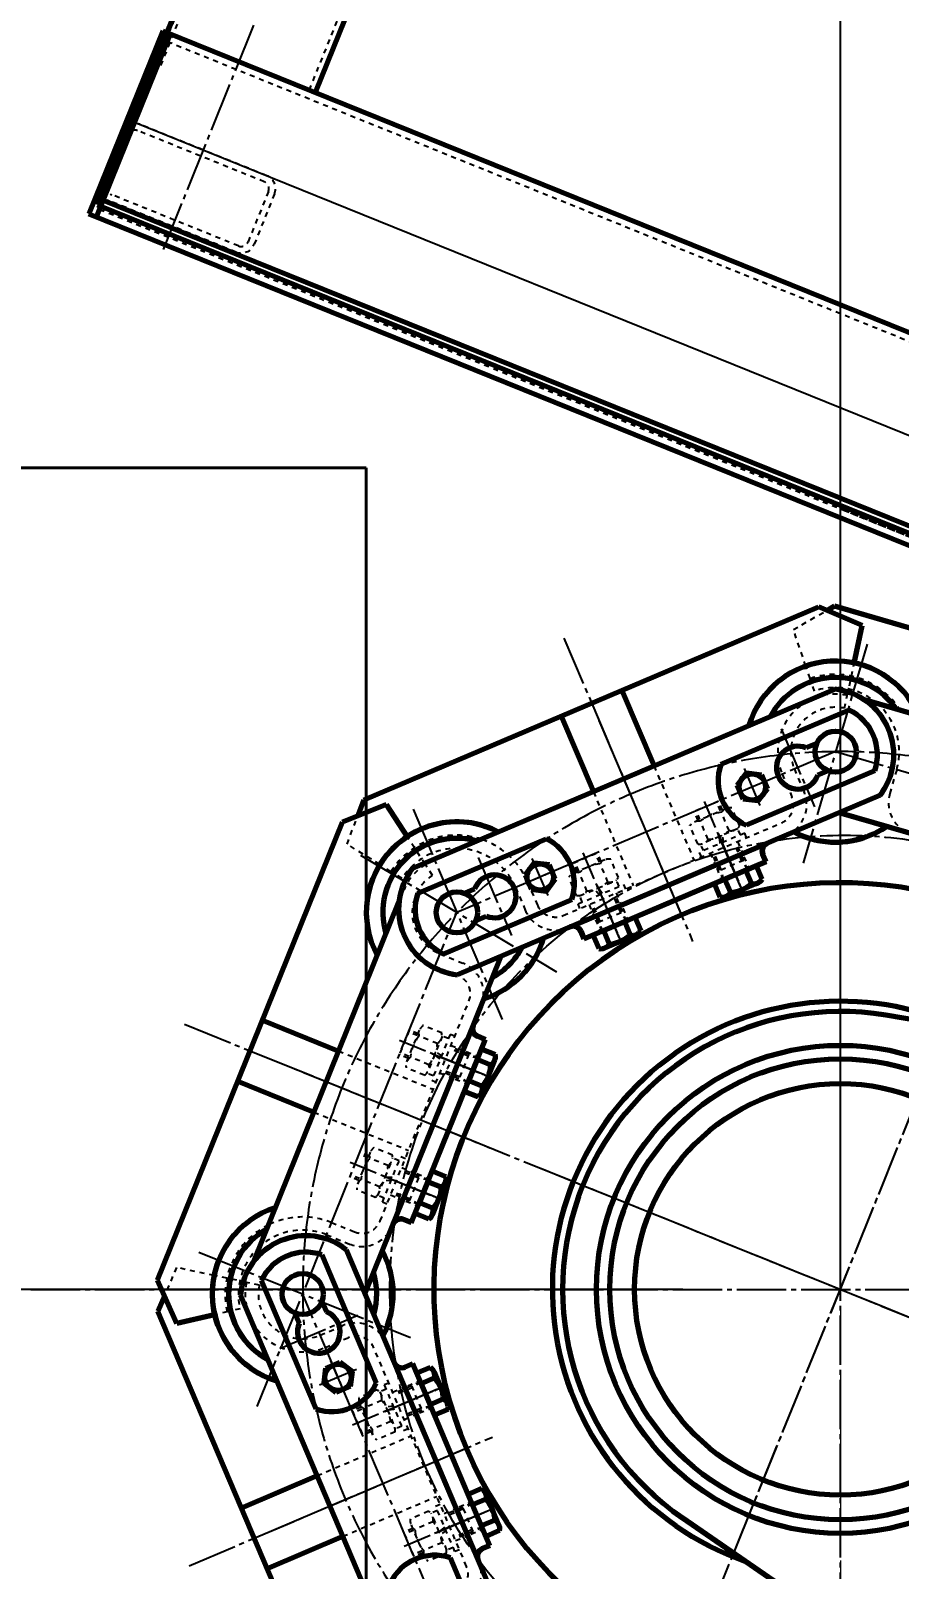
# Model space of a CAD drawing. Header units: millimetres. Extents: x 39335 to 110675, y -13954 to 36506.
# Drawn here: x 53425 to 53953, y 25245 to 26180 of the extents above; entities that cross this region are included whole.
import ezdxf

# ---------------------------------------------------------------- set-up
doc = ezdxf.new("R2010")
doc.units = ezdxf.units.MM
for name, pattern in [('CENTER', [50.8, 31.75, -6.35, 6.35, -6.35]), ('EB_DASH', [6, 3, -3]), ('EB_DASHDOT', [39, 30, -3, 3, -3])]:
    doc.linetypes.add(name, pattern=pattern)
for name, color, linetype, lineweight in [('CAXA0', 7, 'Continuous', 70), ('CAXA1', 1, 'EB_DASHDOT', 25), ('CAXA2', 6, 'EB_DASH', 25), ('CAXA3', 7, 'Continuous', 25), ('CAXA4', 3, 'Continuous', 25), ('CAXAnew1', 7, 'Continuous', 70), ('NET-CO-BAN', 86, 'Continuous', 40), ('RED', 1, 'Continuous', 9), ('tam', 1, 'CENTER', 18)]:
    doc.layers.add(name, color=color, linetype=linetype, lineweight=lineweight)
doc.styles.add('\\M+5B1EA\\M+5D7BC', font='', dxfattribs={"width": 0.667})
doc.styles.get('\\M+5B1EA\\M+5D7BC').set_extended_font_data('FangSong_GB2312')
doc.dimstyles.new('\\M+5B1EA\\M+5D7BC', dxfattribs={"dimscale": 35, "dimtxt": 3.5, "dimasz": 4, "dimexe": 2, "dimexo": 0, "dimtad": 1, "dimdec": 1, "dimdsep": 46, "dimtxsty": '\\M+5B1EA\\M+5D7BC', "dimcen": 0, "dimdle": 6, "dimazin": 2, "dimtfac": 1, "dimtdec": 1, "dimtmove": 0, "dimatfit": 3, "dimfxl": 0, "dimtolj": 1, "dimtzin": 0, "dimarcsym": 0})

# ---------------------------------------------------------------- blocks, each defined once
blk = doc.blocks.new('CAXBLOCK16', base_point=(-10473.19, 7372.22))
at = {"layer": 'CAXA1', "linetype": 'EB_DASHDOT', "lineweight": 25}
blk.add_circle((-11190.91, 7525.03), 276.2, dxfattribs=at)
blk = doc.blocks.new('*D280')
at = {"layer": 'CAXA4', "color": 0, "lineweight": -2, "transparency": 16777216}
for p, q in [((53916.93, 25415.93), (53916.93, 26680.95)), ((76546.38, 19446.79), (76546.38, 26680.95)), ((54056.93, 26610.95), (76406.38, 26610.95))]:
    blk.add_line(p, q, dxfattribs=at)
at = {"layer": 'CAXA4', "color": 0, "transparency": 16777216}
for points in [[(54056.93, 26634.28), (54056.93, 26587.61), (53916.93, 26610.95)], [(76406.38, 26634.28), (76406.38, 26587.61), (76546.38, 26610.95)]]:
    blk.add_solid(points, dxfattribs=at)
at = {"layer": 'DEFPOINTS', "color": 0, "transparency": 16777216}
for p in [(76546.38, 26610.95), (53916.93, 25415.93), (76546.38, 19446.79)]:
    blk.add_point(p, dxfattribs=at)
at = {"layer": 'CAXA4', "color": 0, "transparency": 16777216, "insert": (65231.66, 26695.37), "char_height": 122.5, "attachment_point": 5, "style": '\\M+5B1EA\\M+5D7BC'}
blk.add_mtext('\\A1;\\fFangSong_GB2312;22630', dxfattribs=at)
blk = doc.blocks.new('CAXBLOCK41', base_point=(-11193.43, 7525.41))
at = {"layer": 'CAXA0'}
for p, q in [((-10969.79, 7758.61), (-11044.58, 7606.26)), ((-10914.16, 7736.14), (-10969.79, 7758.61)), ((-10988.29, 7752.86), (-11022.56, 7668.05)), ((-10988.29, 7752.86), (-10975.21, 7747.57)), ((-10981.59, 7569.24), (-10914.16, 7736.14)), ((-11022.21, 7667.99), (-11165.71, 7691.89)), ((-10981.59, 7569.24), (-11039.35, 7592.58)), ((-11076.29, 7348.66), (-10986.39, 7571.18)), ((-11169.31, 7303.91), (-11289.14, 7386.4)), ((-11071.49, 7346.72), (-11129.25, 7370.06)), ((-11194.55, 7202.3), (-11142.52, 7363.85)), ((-11138.92, 7179.83), (-11071.49, 7346.72)), ((-11203.87, 7219.3), (-11169.6, 7304.1)), ((-11203.87, 7219.3), (-11190.78, 7214.01)), ((-11138.92, 7179.83), (-11194.55, 7202.3))]:
    blk.add_line(p, q, dxfattribs=at)
for radius in [148.21, 140, 125]:
    blk.add_circle((-11193.43, 7525.41), radius, dxfattribs=at)
for centre, radius, start, end in [((-11193.43, 7525.41), 175, 65.21225, 250.78775), ((-11193.43, 7525.41), 168.77, 80.54525, 235.45475), ((-11020.57, 7677.86), 10, 260.54525, 333.85364), ((-11035.6, 7601.85), 10, 153.85364, 248), ((-11133, 7360.78), 10, 68, 162.14636), ((-11174.98, 7295.67), 10, 342.14636, 55.45475)]:
    blk.add_arc(centre, radius, start, end, dxfattribs=at)
at = {"layer": 'CAXA1', "linetype": 'EB_DASHDOT', "lineweight": 25}
for p, q in [((-10918.58, 7673.21), (-11019.56, 7714.01)), ((-11257.78, 7366.15), (-11129.09, 7684.67)), ((-11352.7, 7589.76), (-11034.17, 7461.06)), ((-11098.39, 7228.16), (-11199.37, 7268.96))]:
    blk.add_line(p, q, dxfattribs=at)
at = {"layer": 'CAXA2'}
for p, q in [((-10966.66, 7692.64), (-10947.68, 7739.61)), ((-10947.68, 7739.61), (-10917.66, 7727.48)), ((-10995.87, 7734.1), (-10956.36, 7718.13)), ((-10966.66, 7692.64), (-11005.27, 7597.08)), ((-11016.47, 7683.1), (-10976.96, 7667.14)), ((-11005.27, 7597.08), (-10975.24, 7584.95)), ((-11146.47, 7247.59), (-11107.86, 7343.15)), ((-11107.86, 7343.15), (-11077.84, 7331.01)), ((-11175.68, 7289.05), (-11136.17, 7273.09)), ((-11146.47, 7247.59), (-11165.45, 7200.62)), ((-11196.29, 7238.06), (-11156.77, 7222.09)), ((-11165.45, 7200.62), (-11135.42, 7188.48))]:
    blk.add_line(p, q, dxfattribs=at)
blk = doc.blocks.new('CAXBLOCK34', base_point=(-8741.03, 6119.08))
at = {"layer": 'CAXA0', "color": 2}
for p, q in [((-11420.06, 8740.42), (-11644.83, 8184.11)), ((-11643.33, 8187.82), (4753.64, 1563.02)), ((-11644.83, 8184.11), (2364.6, 2523.93))]:
    blk.add_line(p, q, dxfattribs=at)
at = {"layer": 'CAXA0'}
for p, q in [((-11609.99, 8270.34), (-11421.56, 8736.71)), ((-11512.3, 8252.44), (-11331.37, 8700.27)), ((-11605.02, 8289.9), (-11649.97, 8178.64)), ((-11605.02, 8289.9), (-3432.82, 4988.12)), ((-11645.34, 8176.77), (-11600.38, 8288.03)), ((-11649.97, 8178.64), (-9198.5, 7188.18)), ((-11196.48, 7890), (-11453.33, 7780.97)), ((-10959.45, 7819.28), (-11179.59, 7883.63)), ((-11188.14, 7877.24), (-11266.13, 7844.14)), ((-11207.81, 7856.94), (-11214.15, 7854.25)), ((-11256.1, 7831.68), (-11250.54, 7839.06)), ((-11252.49, 7823.18), (-11256.1, 7831.68)), ((-11250.54, 7839.06), (-11241.37, 7837.94)), ((-11172.51, 7840.42), (-11250.5, 7807.32)), ((-11241.37, 7837.94), (-11237.76, 7829.43)), ((-11200.77, 7840.37), (-11207.12, 7837.68)), ((-11169.41, 7825.44), (-11425.98, 7716.53)), ((-11243.32, 7822.05), (-11252.49, 7823.18)), ((-11237.76, 7829.43), (-11243.32, 7822.05)), ((-10967.84, 7748.81), (-11194.13, 7814.95)), ((-11450.23, 7765.99), (-11372.24, 7799.1)), ((-11353.11, 7747.47), (-11242.65, 7794.35)), ((-11238.55, 7785.23), (-11349.02, 7738.34)), ((-11238.74, 7785.15), (-11240.7, 7789.75)), ((-11238.55, 7785.23), (-11240.51, 7789.83)), ((-11379.41, 7784.36), (-11384.97, 7776.98)), ((-11384.97, 7776.98), (-11381.36, 7768.48)), ((-11370.24, 7783.23), (-11379.41, 7784.36)), ((-11366.63, 7774.73), (-11370.24, 7783.23)), ((-11421.96, 7766.04), (-11415.62, 7768.73)), ((-11381.36, 7768.48), (-11372.19, 7767.35)), ((-11372.19, 7767.35), (-11366.63, 7774.73)), ((-11549.84, 7542.35), (-11461.58, 7760.81)), ((-11434.6, 7729.17), (-11356.61, 7762.27)), ((-11414.93, 7749.47), (-11408.59, 7752.16)), ((-11349.2, 7738.26), (-11351.16, 7742.86)), ((-11349.02, 7738.34), (-11350.97, 7742.94)), ((-11482.2, 7522.9), (-11399.41, 7727.81)), ((-11463.36, 7569.54), (-11418.41, 7680.8)), ((-11454.01, 7565.98), (-11409.06, 7677.24)), ((-11409.13, 7677.05), (-11413.77, 7678.93)), ((-11409.06, 7677.24), (-11413.69, 7679.11)), ((-11454.09, 7565.79), (-11458.72, 7567.66)), ((-11454.01, 7565.98), (-11458.65, 7567.85)), ((-11508.46, 7546.36), (-11475.35, 7468.38)), ((-11384.57, 7292.9), (-11493.48, 7549.47)), ((-11384.57, 7292.9), (-11493.48, 7549.47)), ((-11545.28, 7530.74), (-11512.17, 7452.75)), ((-11557.92, 7522.36), (-11557.88, 7522.46)), ((-11448.89, 7265.27), (-11557.91, 7522.12)), ((-11448.89, 7265.27), (-11557.91, 7522.12)), ((-11508.41, 7518.1), (-11505.72, 7511.76)), ((-11524.98, 7511.07), (-11522.28, 7504.72)), ((-11507.1, 7468.33), (-11505.97, 7477.5)), ((-11505.97, 7477.5), (-11497.47, 7481.11)), ((-11497.47, 7481.11), (-11490.09, 7475.55)), ((-11415.5, 7365.76), (-11462.39, 7476.22)), ((-11453.18, 7480.13), (-11457.79, 7478.18)), ((-11406.37, 7369.86), (-11453.26, 7480.32)), ((-11499.72, 7462.77), (-11507.1, 7468.33)), ((-11490.09, 7475.55), (-11491.21, 7466.38)), ((-11491.21, 7466.38), (-11499.72, 7462.77)), ((-11406.37, 7369.86), (-11410.98, 7367.91)), ((-11406.29, 7369.67), (-11410.9, 7367.72)), ((-11397.21, 7284.28), (-11430.31, 7362.26))]:
    blk.add_line(p, q, dxfattribs=at)
for centre, radius in [((-11196.3, 7852.05), 12.5), ((-11196.3, 7852.05), 12.5), ((-11246.93, 7830.56), 8), ((-11375.8, 7775.86), 8), ((-11426.43, 7754.37), 12.5), ((-11520.08, 7522.57), 12.5), ((-11498.59, 7471.94), 8)]:
    blk.add_circle(centre, radius, dxfattribs=at)
for centre, radius, start, end in [((-11196.3, 7852.05), 55, 23.22889, 163.47877), ((-11196.3, 7852.05), 55, 23.22889, 163.47877), ((-11196.3, 7852.05), 45, 34.76525, 151.9424), ((-11196.3, 7852.05), 45, 34.76525, 151.9424), ((-11200.91, 7850.09), 40, 321.95499, 84.04494), ((-11200.91, 7850.09), 30, 341.18965, 64.81028), ((-11219.27, 7842.3), 13, 66.81302, 339.1869), ((-11237.73, 7834.46), 30, 161.18965, 244.81028), ((-11426.43, 7754.37), 55, 62.5212, 208.4788), ((-11426.43, 7754.37), 55, 62.52116, 154.71759), ((-11196.3, 7852.05), 55, 242.52116, 298.47877), ((-11196.3, 7852.05), 55, 248.22889, 304.18649), ((-11426.43, 7754.37), 45, 74.05756, 196.94244), ((-11426.43, 7754.37), 45, 74.05752, 143.18122), ((-11385.01, 7771.95), 30, 341.18965, 64.81028), ((-11236.09, 7791.7), 5, 113, 203), ((-11235.91, 7791.78), 5, 112.99996, 202.99996), ((-11421.83, 7756.32), 40, 141.95499, 264.04494), ((-11403.47, 7764.11), 13, 246.81302, 159.1869), ((-11421.83, 7756.32), 30, 161.18965, 244.81028), ((-11193.43, 7525.41), 247, 48.57155, 273.15707), ((-11426.43, 7754.37), 55, 287.5212, 343.4788), ((-11426.43, 7754.37), 55, 287.5212, 343.4788), ((-11355.76, 7740.91), 5, 23, 113), ((-11355.57, 7740.99), 5, 22.99996, 112.99996), ((-11426.43, 7754.37), 45, 299.05756, 331.94244), ((-11411.9, 7683.56), 5, 158, 248), ((-11411.82, 7683.75), 5, 158, 248), ((-11520.08, 7522.57), 55, 107.5212, 253.4788), ((-11520.08, 7522.57), 45, 119.05756, 241.94244), ((-11460.6, 7563.03), 5, 68, 158), ((-11460.52, 7563.22), 5, 68, 158), ((-11518.13, 7517.97), 40, 51.95502, 174.04498), ((-11520.08, 7522.57), 55, 152.5212, 253.4788), ((-11518.13, 7517.97), 30, 71.18969, 154.81031), ((-11520.08, 7522.57), 55, 332.5212, 28.4788), ((-11520.08, 7522.57), 55, 332.5212, 28.4788), ((-11520.08, 7522.57), 45, 164.05756, 241.94244), ((-11520.08, 7522.57), 45, 344.05756, 16.94244), ((-11510.33, 7499.61), 13, 156.81306, 69.18694), ((-11459.74, 7482.78), 5, 203.00008, 293.00008), ((-11502.5, 7481.15), 30, 251.18969, 334.81031), ((-11439.98, 7333.87), 30, 71.18972, 154.81035), ((-11409.02, 7363.3), 5, 113.00004, 203.00004), ((-11408.94, 7363.12), 5, 113.00008, 203.00008)]:
    blk.add_arc(centre, radius, start, end, dxfattribs=at)
at = {"layer": 'CAXA1', "linetype": 'EB_DASHDOT', "lineweight": 25}
for p, q in [((-11604.75, 8157.1), (-11376.6, 8721.78)), ((-11193.43, 6660.47), (-11193.43, 8224.24)), ((-11403.64, 7005.12), (-10994.44, 8017.94)), ((-11361.35, 7920.96), (-11283.18, 7736.79)), ((-11267.72, 7802.23), (-11254.44, 7770.94)), ((-11267.14, 7800.85), (-11253.85, 7769.56)), ((-11365.68, 7780.15), (-11385.93, 7771.56)), ((-11341.36, 7770.98), (-11328.08, 7739.68)), ((-11340.78, 7769.59), (-11327.49, 7738.3)), ((-11591.86, 7686.39), (-11406.36, 7611.44)), ((-11441.71, 7668.64), (-11410.18, 7655.91)), ((-11440.32, 7668.08), (-11408.79, 7655.34)), ((-11421.98, 7617.75), (-9704.68, 6923.92)), ((-11471.68, 7594.47), (-11440.15, 7581.73)), ((-11470.28, 7593.91), (-11438.76, 7581.17)), ((-11685.29, 7525.41), (-10943.43, 7525.41)), ((-11494.29, 7461.82), (-11502.89, 7482.07)), ((-11470.27, 7451.15), (-11438.97, 7464.44)), ((-11468.89, 7451.74), (-11437.59, 7465.02)), ((-11588.99, 7357.52), (-11404.83, 7435.7)), ((-11439.01, 7377.51), (-11407.71, 7390.8)), ((-11437.63, 7378.1), (-11406.33, 7391.38))]:
    blk.add_line(p, q, dxfattribs=at)
at = {"layer": 'CAXA1'}
for p, q in [((-11177.21, 7917.38), (-11216.1, 7784.31)), ((-11340.14, 7871), (-11289.76, 7752.3)), ((-11229.32, 7865.84), (-11209.21, 7818.48)), ((-11196.3, 7852.05), (-11426.43, 7754.37)), ((-11196.3, 7852.05), (-10956.34, 7781.91)), ((-11242.15, 7819.29), (-11251.71, 7841.82)), ((-11453.03, 7817.02), (-11398.86, 7689.41)), ((-11254.06, 7770.06), (-11276.01, 7821.75)), ((-11484.92, 7789.18), (-11365.79, 7718.27)), ((-11413.42, 7787.7), (-11393.32, 7740.33)), ((-11371.02, 7764.59), (-11380.58, 7787.12)), ((-11327.7, 7738.8), (-11349.65, 7790.49)), ((-11547.67, 7454.29), (-11426.43, 7754.37)), ((-11409.3, 7655.55), (-11461.37, 7676.59)), ((-11541.54, 7666.06), (-11421.98, 7617.75)), ((-11439.26, 7581.37), (-11491.34, 7602.41)), ((-11375.05, 7598.79), (5218.91, 894.39)), ((-11583.19, 7548.07), (-11454.65, 7496.13)), ((-11583.19, 7548.07), (-11454.65, 7496.13)), ((-11422.4, 7292.44), (-11520.08, 7522.57)), ((-11533.88, 7489.55), (-11486.51, 7509.66)), ((-11487.33, 7476.72), (-11509.86, 7467.16)), ((-11438.09, 7464.81), (-11489.79, 7442.87)), ((-11539.03, 7378.73), (-11420.33, 7429.12)), ((-11406.83, 7391.17), (-11458.53, 7369.23))]:
    blk.add_line(p, q, dxfattribs=at)
blk.add_arc((-11193.43, 7525.41), 326.64, 67.9978, 248.0022, dxfattribs=at)
at = {"layer": 'CAXA2'}
for p, q in [((-11606.28, 8268.84), (-11417.85, 8735.21)), ((-11601.31, 8288.4), (-11420.38, 8736.23)), ((-11516.01, 8253.94), (-11335.08, 8701.77)), ((-11602.26, 8283.39), (-3439.33, 4985.36)), ((-11629.93, 8228.24), (-11642.29, 8197.65)), ((-11626.22, 8226.75), (-11638.58, 8196.15)), ((-11543.41, 8198.14), (-11620.36, 8229.23)), ((-11541.91, 8201.85), (-11618.87, 8232.94)), ((-11560.64, 8155.49), (-11637.6, 8186.58)), ((-11559.14, 8159.2), (-11636.1, 8190.29)), ((-11540.92, 8192.28), (-11553.28, 8161.68)), ((-11537.21, 8190.78), (-11549.57, 8160.19)), ((-11643.46, 8181.4), (-3582.53, 4924.57)), ((-11190.91, 7998.56), (-3561.46, 4916.06)), ((-11221.96, 7926.16), (-11201.63, 7937.83)), ((-11214.39, 7903.96), (-11221.96, 7926.16)), ((-11211.81, 7896.39), (-11214.39, 7903.96)), ((-11189.22, 7886.2), (-11185.06, 7905.77)), ((-11209.23, 7888.82), (-11211.81, 7896.39)), ((-11190.88, 7878.38), (-11189.22, 7886.2)), ((-11306.63, 7843.24), (-11282.41, 7786.17)), ((-11221.35, 7841.42), (-11215.48, 7827.61)), ((-11159.2, 7841.03), (-11163.38, 7826.63)), ((-11228.71, 7838.29), (-11222.85, 7824.49)), ((-11343.45, 7827.61), (-11319.23, 7770.54)), ((-11267.37, 7821.88), (-11282.1, 7815.63)), ((-11265.1, 7816.54), (-11267.37, 7821.88)), ((-11493.15, 7795.86), (-11486.59, 7812.97)), ((-11279.83, 7810.29), (-11282.1, 7815.63)), ((-11282.04, 7809.36), (-11262.9, 7817.48)), ((-11278.73, 7810.76), (-11280.99, 7816.1)), ((-11266.21, 7816.07), (-11268.48, 7821.41)), ((-11260.98, 7804.09), (-11265.69, 7815.18)), ((-11254.6, 7806.79), (-11259.31, 7817.89)), ((-11361.76, 7752.48), (-11229.21, 7808.75)), ((-11280.11, 7795.96), (-11284.82, 7807.06)), ((-11273.74, 7798.67), (-11278.45, 7809.77)), ((-11255.73, 7805.2), (-11278.19, 7795.67)), ((-11254.13, 7801.43), (-11255.73, 7805.2)), ((-11473.26, 7783.43), (-11493.15, 7795.86)), ((-11445.57, 7783.53), (-11456.46, 7800.3)), ((-11251.55, 7802.52), (-11279.17, 7790.8)), ((-11276.59, 7791.9), (-11278.19, 7795.67)), ((-11266.41, 7796.79), (-11266.93, 7800.45)), ((-11266.33, 7796.25), (-11266.41, 7796.79)), ((-11264.38, 7797.08), (-11264.97, 7801.28)), ((-11253.24, 7785.51), (-11257.93, 7796.56)), ((-11249.79, 7780.46), (-11256.82, 7797.03)), ((-11255.9, 7797.42), (-11251.99, 7788.21)), ((-11250.38, 7799.76), (-11251.55, 7802.52)), ((-11355.74, 7784.37), (-11341.01, 7790.62)), ((-11336.54, 7786.22), (-11355.68, 7778.1)), ((-11352.37, 7779.5), (-11354.63, 7784.84)), ((-11339.85, 7784.82), (-11342.12, 7790.15)), ((-11338.75, 7785.28), (-11341.01, 7790.62)), ((-11328.24, 7775.53), (-11332.96, 7786.63)), ((-11279.17, 7790.8), (-11277.99, 7788.04)), ((-11272.47, 7790.39), (-11268.56, 7781.18)), ((-11264.52, 7774.21), (-11271.55, 7790.78)), ((-11265.76, 7780.2), (-11270.44, 7791.25)), ((-11252.13, 7785.98), (-11266.86, 7779.73)), ((-11249.79, 7780.46), (-11253.24, 7785.51)), ((-11251.99, 7788.21), (-11248.87, 7780.85)), ((-11466.48, 7779.19), (-11473.26, 7783.43)), ((-11459.69, 7774.95), (-11466.48, 7779.19)), ((-11441.21, 7776.82), (-11445.57, 7783.53)), ((-11353.75, 7764.71), (-11358.46, 7775.8)), ((-11353.47, 7779.03), (-11355.74, 7784.37)), ((-11347.38, 7767.41), (-11352.09, 7778.51)), ((-11334.62, 7772.83), (-11339.33, 7783.93)), ((-11268.56, 7781.18), (-11265.44, 7773.82)), ((-11264.52, 7774.21), (-11265.76, 7780.2)), ((-11390.72, 7769.52), (-11384.86, 7755.72)), ((-11383.35, 7772.65), (-11377.49, 7758.84)), ((-11352.81, 7759.54), (-11325.19, 7771.27)), ((-11351.83, 7764.41), (-11329.37, 7773.95)), ((-11339.97, 7764.99), (-11342.59, 7768.34)), ((-11338.36, 7766.25), (-11340.63, 7769.16)), ((-11338.02, 7765.82), (-11338.36, 7766.25)), ((-11323.43, 7749.2), (-11330.46, 7765.77)), ((-11329.54, 7766.16), (-11325.63, 7756.96)), ((-11327.77, 7770.17), (-11329.37, 7773.95)), ((-11325.19, 7771.27), (-11324.02, 7768.5)), ((-11351.63, 7756.78), (-11352.81, 7759.54)), ((-11350.23, 7760.64), (-11351.83, 7764.41)), ((-11346.11, 7759.13), (-11342.2, 7749.92)), ((-11338.16, 7742.95), (-11345.19, 7759.52)), ((-11339.4, 7748.94), (-11344.09, 7759.99)), ((-11326.88, 7754.25), (-11331.57, 7765.3)), ((-11325.63, 7756.96), (-11322.51, 7749.59)), ((-11342.2, 7749.92), (-11339.08, 7742.56)), ((-11340.5, 7748.47), (-11325.77, 7754.72)), ((-11338.16, 7742.95), (-11339.4, 7748.94)), ((-11323.43, 7749.2), (-11326.88, 7754.25)), ((-11436.62, 7729.14), (-11422.71, 7723.52)), ((-11439.62, 7721.72), (-11425.71, 7716.11)), ((-11473.02, 7566.97), (-11419.08, 7700.48)), ((-11455.35, 7682.78), (-11461.35, 7667.95)), ((-11456.86, 7663.56), (-11449.08, 7682.83)), ((-11450.42, 7679.5), (-11455.8, 7681.67)), ((-11449.97, 7680.61), (-11455.35, 7682.78)), ((-11435.65, 7681.14), (-11446.83, 7685.66)), ((-11438.25, 7674.72), (-11449.43, 7679.23)), ((-11435.33, 7679.22), (-11444.47, 7656.6)), ((-11430.48, 7680.28), (-11441.72, 7652.47)), ((-11431.53, 7677.69), (-11435.33, 7679.22)), ((-11427.7, 7679.16), (-11430.48, 7680.28)), ((-11413.63, 7665.93), (-11430.32, 7672.67)), ((-11429.94, 7673.6), (-11420.67, 7669.85)), ((-11498.22, 7670.12), (-11440.73, 7646.9)), ((-11455.97, 7665.78), (-11461.35, 7667.95)), ((-11455.52, 7666.89), (-11460.9, 7669.06)), ((-11443.44, 7661.87), (-11454.62, 7666.39)), ((-11436.93, 7665.72), (-11439.88, 7667.95)), ((-11435.7, 7667.36), (-11439.09, 7669.91)), ((-11436.49, 7665.39), (-11436.93, 7665.72)), ((-11419.64, 7667.06), (-11430.77, 7671.56)), ((-11419.19, 7668.17), (-11425.19, 7653.34)), ((-11420.67, 7669.85), (-11413.25, 7666.85)), ((-11413.63, 7665.93), (-11419.64, 7667.06)), ((-11446.04, 7655.45), (-11457.21, 7659.96)), ((-11440.67, 7655.06), (-11444.47, 7656.6)), ((-11436.69, 7656.91), (-11427.41, 7653.16)), ((-11419.62, 7651.09), (-11436.31, 7657.83)), ((-11424.74, 7654.45), (-11435.86, 7658.95)), ((-11419.62, 7651.09), (-11424.74, 7654.45)), ((-11441.72, 7652.47), (-11438.93, 7651.34)), ((-11427.41, 7653.16), (-11420, 7650.16)), ((-11513.2, 7633.03), (-11455.71, 7609.81)), ((-11491.31, 7593.77), (-11485.32, 7608.61)), ((-11479.05, 7608.65), (-11486.83, 7589.38)), ((-11480.39, 7605.32), (-11485.77, 7607.5)), ((-11479.94, 7606.44), (-11485.32, 7608.61)), ((-11465.62, 7606.97), (-11476.8, 7611.48)), ((-11468.22, 7600.54), (-11479.4, 7605.06)), ((-11474.44, 7582.42), (-11465.3, 7605.05)), ((-11471.68, 7578.29), (-11460.45, 7606.11)), ((-11461.49, 7603.51), (-11465.3, 7605.05)), ((-11460.45, 7606.11), (-11457.66, 7604.98)), ((-11443.6, 7591.75), (-11460.29, 7598.49)), ((-11459.91, 7599.42), (-11450.64, 7595.68)), ((-11485.94, 7591.6), (-11491.31, 7593.77)), ((-11485.49, 7592.71), (-11490.86, 7594.89)), ((-11473.41, 7587.7), (-11484.59, 7592.21)), ((-11466.46, 7591.22), (-11470.68, 7591.73)), ((-11466.21, 7593.25), (-11469.88, 7593.7)), ((-11465.67, 7593.18), (-11466.21, 7593.25)), ((-11449.61, 7592.89), (-11460.74, 7597.38)), ((-11455.15, 7579.16), (-11449.16, 7594)), ((-11450.64, 7595.68), (-11443.22, 7592.68)), ((-11443.6, 7591.75), (-11449.61, 7592.89)), ((-11476, 7581.27), (-11487.18, 7585.79)), ((-11470.64, 7580.89), (-11474.44, 7582.42)), ((-11466.65, 7582.73), (-11457.38, 7578.99)), ((-11449.59, 7576.92), (-11466.28, 7583.66)), ((-11454.7, 7580.28), (-11465.83, 7584.77)), ((-11457.38, 7578.99), (-11449.97, 7575.99)), ((-11449.59, 7576.92), (-11454.7, 7580.28)), ((-11468.9, 7577.17), (-11471.68, 7578.29)), ((-11502.55, 7565.96), (-11488.64, 7560.34)), ((-11505.55, 7558.54), (-11491.64, 7552.92)), ((-11596.74, 7538.69), (-11604.07, 7521.47)), ((-11573.8, 7533.82), (-11596.74, 7538.69)), ((-11554.24, 7529.66), (-11573.8, 7533.82)), ((-11546.41, 7528), (-11554.24, 7529.66)), ((-11558.16, 7513.61), (-11565.95, 7511.81)), ((-11565.95, 7511.81), (-11573.75, 7510.01)), ((-11509.45, 7497.53), (-11495.65, 7503.39)), ((-11506.33, 7490.16), (-11492.52, 7496.02)), ((-11420.52, 7357.12), (-11476.78, 7489.67)), ((-11467.8, 7468.5), (-11470.56, 7467.32)), ((-11470.56, 7467.32), (-11458.84, 7439.71)), ((-11465.45, 7462.97), (-11456.25, 7466.88)), ((-11448.49, 7469.09), (-11465.06, 7462.05)), ((-11456.25, 7466.88), (-11448.88, 7470.01)), ((-11454.02, 7466.74), (-11447.77, 7452.01)), ((-11448.49, 7469.09), (-11453.55, 7465.64)), ((-11474.83, 7464.27), (-11485.93, 7459.56)), ((-11472.12, 7457.89), (-11483.22, 7453.18)), ((-11469.47, 7464.75), (-11473.24, 7463.14)), ((-11473.24, 7463.14), (-11463.71, 7440.68)), ((-11453.55, 7465.64), (-11464.59, 7460.95)), ((-11484.58, 7453.77), (-11489.92, 7451.5)), ((-11489.92, 7451.5), (-11483.66, 7436.77)), ((-11484.11, 7452.66), (-11489.45, 7450.4)), ((-11477.39, 7436.84), (-11485.51, 7455.97)), ((-11465.11, 7454.49), (-11469.32, 7453.9)), ((-11464.83, 7452.46), (-11468.49, 7451.95)), ((-11464.28, 7452.54), (-11464.83, 7452.46)), ((-11448.23, 7453.12), (-11459.28, 7448.43)), ((-11442.24, 7454.36), (-11458.81, 7447.32)), ((-11458.42, 7446.4), (-11449.22, 7450.31)), ((-11449.22, 7450.31), (-11441.85, 7453.44)), ((-11442.24, 7454.36), (-11448.23, 7453.12)), ((-11478.79, 7440.15), (-11484.13, 7437.88)), ((-11478.33, 7439.04), (-11483.66, 7436.77)), ((-11466.71, 7445.14), (-11477.8, 7440.43)), ((-11464, 7438.76), (-11475.1, 7434.05)), ((-11459.93, 7442.29), (-11463.71, 7440.68)), ((-11458.84, 7439.71), (-11456.08, 7440.88)), ((-11511.27, 7412.24), (-11454.2, 7436.47)), ((-11495.64, 7375.42), (-11438.57, 7399.65)), ((-11439.3, 7393.68), (-11436.54, 7394.86)), ((-11427.58, 7366.07), (-11439.3, 7393.68)), ((-11434.2, 7389.33), (-11424.99, 7393.24)), ((-11417.24, 7395.45), (-11433.8, 7388.41)), ((-11422.29, 7392), (-11433.34, 7387.31)), ((-11424.99, 7393.24), (-11417.63, 7396.37)), ((-11416.51, 7378.37), (-11422.76, 7393.1)), ((-11417.24, 7395.45), (-11422.29, 7392)), ((-11443.57, 7390.63), (-11454.67, 7385.92)), ((-11440.86, 7384.25), (-11451.96, 7379.54)), ((-11438.21, 7391.11), (-11441.98, 7389.5)), ((-11432.45, 7367.04), (-11441.98, 7389.5)), ((-11453.32, 7380.13), (-11458.66, 7377.86)), ((-11452.41, 7363.13), (-11458.66, 7377.86)), ((-11452.85, 7379.02), (-11458.19, 7376.76)), ((-11454.25, 7382.33), (-11446.13, 7363.2)), ((-11434.29, 7380.51), (-11437.2, 7378.24)), ((-11433.03, 7378.9), (-11436.37, 7376.29)), ((-11433.85, 7380.85), (-11434.29, 7380.51)), ((-11416.98, 7379.48), (-11428.02, 7374.79)), ((-11410.98, 7380.72), (-11427.55, 7373.68)), ((-11427.16, 7372.76), (-11417.96, 7376.67)), ((-11417.96, 7376.67), (-11410.59, 7379.8)), ((-11410.98, 7380.72), (-11416.98, 7379.48)), ((-11447.54, 7366.51), (-11452.88, 7364.24)), ((-11447.07, 7365.4), (-11452.41, 7363.13)), ((-11435.45, 7371.5), (-11446.55, 7366.79)), ((-11432.74, 7365.12), (-11443.84, 7360.41)), ((-11428.67, 7368.65), (-11432.45, 7367.04)), ((-11424.82, 7367.24), (-11427.58, 7366.07))]:
    blk.add_line(p, q, dxfattribs=at)
for centre, radius, start, end in [((-11622.05, 8225.06), 8.5, 68, 158), ((-11622.05, 8225.06), 4.5, 68, 158), ((-11634.41, 8194.46), 8.5, 158, 248), ((-11634.41, 8194.46), 4.5, 158, 248), ((-11545.09, 8193.97), 4.5, 338, 68), ((-11545.09, 8193.97), 8.5, 338, 68), ((-11557.46, 8163.37), 8.5, 248, 338), ((-11557.46, 8163.37), 4.5, 248, 338), ((-11196.65, 7851.9), 47, 31.94817, 108.81648), ((-11196.65, 7851.9), 39, 47.63952, 108.81648), ((-11196.49, 7851.97), 35, 78, 203), ((-11196.49, 7851.97), 27, 78, 203), ((-11196.65, 7851.9), 39, 343.81648, 47.63952), ((-11233.89, 7819.8), 12, 293, 23), ((-11233.89, 7819.8), 20, 293, 23), ((-11144.17, 7821.05), 20, 163.81648, 253.81648), ((-11263.09, 7791.33), 24, 96.22135, 129.77865), ((-11260.41, 7811.6), 6.38, 80.13277, 145.86723), ((-11279.54, 7803.48), 6.38, 80.13277, 145.86723), ((-11276.34, 7822.53), 24, 276.22135, 309.77865), ((-11259.89, 7810.37), 6.38, 260.13277, 325.86723), ((-11426.62, 7754.29), 47, 71.13169, 148), ((-11426.62, 7754.29), 47, 23, 71.13169), ((-11279.02, 7802.25), 6.38, 260.13277, 325.86723), ((-11426.62, 7754.29), 39, 86.82305, 148), ((-11426.62, 7754.29), 39, 23, 86.82305), ((-11334.05, 7780.34), 6.38, 80.13277, 145.86723), ((-11426.51, 7754.18), 35, 123, 248), ((-11426.51, 7754.18), 27, 123, 248), ((-11353.18, 7772.22), 6.38, 80.13277, 145.86723), ((-11336.73, 7760.07), 24, 96.22135, 129.77865), ((-11333.53, 7779.12), 6.38, 260.13277, 325.86723), ((-11352.66, 7770.99), 6.38, 260.13277, 325.86723), ((-11349.98, 7791.27), 24, 276.22135, 309.77865), ((-11366.45, 7763.53), 12, 203, 293), ((-11366.45, 7763.53), 20, 203, 293), ((-11430.21, 7704.98), 20, 338, 68), ((-11430.21, 7704.98), 12, 338, 68), ((-11443.16, 7680.44), 6.38, 125.13277, 190.86723), ((-11430.72, 7664.2), 24, 141.22135, 174.77865), ((-11462.15, 7676.9), 24, 321.22135, 354.77865), ((-11441.92, 7679.94), 6.38, 305.13277, 10.86723), ((-11450.95, 7661.17), 6.38, 125.13277, 190.86723), ((-11449.71, 7660.67), 6.38, 305.13277, 10.86723), ((-11473.13, 7606.26), 6.38, 125.13277, 190.86723), ((-11471.89, 7605.76), 6.38, 305.13277, 10.86723), ((-11460.69, 7590.03), 24, 141.22135, 174.77865), ((-11492.12, 7602.73), 24, 321.22135, 354.77865), ((-11480.91, 7586.99), 6.38, 125.13277, 190.86723), ((-11479.68, 7586.49), 6.38, 305.13277, 10.86723), ((-11520.16, 7522.38), 47, 116.13169, 193), ((-11520.16, 7522.38), 39, 68, 131.82305), ((-11520.16, 7522.38), 47, 68, 116.13169), ((-11484.15, 7571.47), 20, 248, 338), ((-11484.15, 7571.47), 12, 248, 338), ((-11520.16, 7522.38), 39, 131.82305, 193), ((-11520, 7522.38), 35, 168.00008, 293.00008), ((-11520, 7522.38), 27, 168.00008, 293.00008), ((-11487.83, 7484.98), 20, 23.00008, 113.00008), ((-11487.83, 7484.98), 12, 23.00008, 113.00008), ((-11479.64, 7458.47), 6.38, 170.13284, 235.86731), ((-11478.41, 7458.99), 6.38, 350.13284, 55.86731), ((-11490.56, 7442.54), 24, 6.22142, 39.77873), ((-11459.36, 7455.78), 24, 186.22142, 219.77873), ((-11471.52, 7439.33), 6.38, 170.13284, 235.86731), ((-11470.29, 7439.85), 6.38, 350.13284, 55.86731), ((-11448.38, 7384.82), 6.38, 170.13284, 235.86731), ((-11447.15, 7385.35), 6.38, 350.13284, 55.86731), ((-11459.31, 7368.9), 24, 6.22142, 39.77873), ((-11428.1, 7382.14), 24, 186.22142, 219.77873), ((-11440.26, 7365.69), 6.38, 170.13284, 235.86731), ((-11439.03, 7366.21), 6.38, 350.13284, 55.86731), ((-11431.57, 7352.43), 12, 293.00008, 23.00008), ((-11431.57, 7352.43), 20, 293.00008, 23.00008)]:
    blk.add_arc(centre, radius, start, end, dxfattribs=at)
at = {"layer": 'CAXA3', "color": 2}
blk.add_line((-11624.23, 8235.11), (4772.74, 1610.3), dxfattribs=at)
at = {"layer": 'CAXAnew1', "color": 7}
for p, q in [((-11482.84, 7822.76), (-11206.69, 7939.98)), ((-11180.18, 7928.71), (-11206.69, 7939.98)), ((-11201.63, 7937.83), (-11196.97, 7940.5)), ((-11196.97, 7940.5), (-10908.86, 7856.89)), ((-11185.06, 7905.77), (-11180.18, 7928.71)), ((-11326.17, 7889.26), (-11306.63, 7843.24)), ((-11362.99, 7873.63), (-11343.45, 7827.61)), ((-11486.59, 7812.97), (-11482.84, 7822.76)), ((-11469.24, 7819.97), (-11495.95, 7809.2)), ((-11456.46, 7800.3), (-11469.24, 7819.97)), ((-11608.33, 7531.04), (-11495.95, 7809.2)), ((-11358.63, 7745.12), (-11226.08, 7801.39)), ((-11349.2, 7738.26), (-11238.74, 7785.15)), ((-11249.79, 7780.46), (-11264.52, 7774.21)), ((-11247.27, 7771.78), (-11250.77, 7780.04)), ((-11240.89, 7774.48), (-11244.4, 7782.75)), ((-11266.4, 7763.65), (-11269.91, 7771.92)), ((-11260.02, 7766.36), (-11263.53, 7774.63)), ((-11243.68, 7772.19), (-11262.81, 7764.07)), ((-11338.16, 7742.95), (-11323.43, 7749.2)), ((-11320.91, 7740.52), (-11324.42, 7748.78)), ((-11314.53, 7743.22), (-11318.04, 7751.49)), ((-11340.04, 7732.4), (-11343.55, 7740.66)), ((-11333.66, 7735.1), (-11337.17, 7743.37)), ((-11336.45, 7732.81), (-11317.32, 7740.93)), ((-11465.61, 7563.97), (-11411.66, 7697.49)), ((-11544.58, 7688.85), (-11498.22, 7670.12)), ((-11454.09, 7565.79), (-11409.13, 7677.05)), ((-11413.63, 7665.93), (-11419.62, 7651.09)), ((-11405.71, 7661.57), (-11414.03, 7664.93)), ((-11403.11, 7667.99), (-11411.43, 7671.36)), ((-11403.46, 7664.4), (-11411.25, 7645.13)), ((-11559.56, 7651.77), (-11513.2, 7633.03)), ((-11413.49, 7642.3), (-11421.82, 7645.66)), ((-11410.9, 7648.72), (-11419.22, 7652.08)), ((-11449.59, 7576.92), (-11443.6, 7591.75)), ((-11435.67, 7587.39), (-11444, 7590.76)), ((-11433.08, 7593.82), (-11441.4, 7597.18)), ((-11441.22, 7570.95), (-11433.43, 7590.22)), ((-11443.46, 7568.12), (-11451.78, 7571.49)), ((-11440.86, 7574.55), (-11449.19, 7577.91)), ((-11596.6, 7504.73), (-11608.33, 7531.04)), ((-11604.07, 7521.47), (-11608.01, 7512.18)), ((-11490.79, 7236.03), (-11608.01, 7512.18)), ((-11573.75, 7510.01), (-11596.6, 7504.73)), ((-11413.16, 7360.24), (-11469.42, 7492.79)), ((-11406.29, 7369.67), (-11453.18, 7480.13)), ((-11442.52, 7477.98), (-11450.78, 7474.48)), ((-11448.49, 7469.09), (-11442.24, 7454.36)), ((-11439.81, 7471.61), (-11448.08, 7468.1)), ((-11440.22, 7475.2), (-11432.1, 7456.06)), ((-11434.4, 7458.85), (-11442.66, 7455.34)), ((-11431.69, 7452.47), (-11439.95, 7448.97)), ((-11557.3, 7392.7), (-11511.27, 7412.24)), ((-11411.26, 7404.34), (-11419.52, 7400.84)), ((-11400.84, 7382.42), (-11408.97, 7401.55)), ((-11410.98, 7380.72), (-11417.24, 7395.45)), ((-11408.55, 7397.97), (-11416.82, 7394.46)), ((-11403.14, 7385.21), (-11411.4, 7381.7)), ((-11541.67, 7355.88), (-11495.64, 7375.42)), ((-11400.43, 7378.83), (-11408.7, 7375.33))]:
    blk.add_line(p, q, dxfattribs=at)
for centre, radius, start, end in [((-11265.31, 7769.94), 6.38, 260.13277, 325.86723), ((-11262.62, 7790.22), 24, 276.22135, 309.77865), ((-11246.17, 7778.06), 6.38, 260.13277, 325.86723), ((-11336.26, 7758.96), 24, 276.22135, 309.77865), ((-11319.81, 7746.81), 6.38, 260.13277, 325.86723), ((-11338.95, 7738.68), 6.38, 260.13277, 325.86723), ((-11409.38, 7666.79), 6.38, 305.13277, 10.86723), ((-11429.61, 7663.75), 24, 321.22135, 354.77865), ((-11417.17, 7647.52), 6.38, 305.13277, 10.86723), ((-11439.35, 7592.61), 6.38, 305.13277, 10.86723), ((-11459.57, 7589.58), 24, 321.22135, 354.77865), ((-11447.13, 7573.34), 6.38, 305.13277, 10.86723), ((-11446.1, 7472.7), 6.38, 350.13284, 55.86731), ((-11458.26, 7456.25), 24, 6.22142, 39.77873), ((-11437.98, 7453.57), 6.38, 350.13284, 55.86731), ((-11414.84, 7399.06), 6.38, 350.13284, 55.86731), ((-11427, 7382.61), 24, 6.22142, 39.77873), ((-11406.72, 7379.93), 6.38, 350.13284, 55.86731)]:
    blk.add_arc(centre, radius, start, end, dxfattribs=at)
at = {"layer": 'CAXA0'}
blk.add_blockref('CAXBLOCK41', (-11193.43, 7525.41), dxfattribs=at)
blk = doc.blocks.new('*D295')
at = {"layer": 'DEFPOINTS', "color": 0, "transparency": 16777216}
for p in [(53916.93, 27064.74), (53916.93, 25483.2), (52551.93, 24685.88)]:
    blk.add_point(p, dxfattribs=at)
at = {"layer": 'RED', "color": 0, "linetype": 'ByBlock', "lineweight": -2, "transparency": 16777216}
for p, q in [((52551.93, 24685.88), (52551.93, 27134.74)), ((53916.93, 25483.2), (53916.93, 27134.74)), ((52691.93, 27064.74), (53776.93, 27064.74))]:
    blk.add_line(p, q, dxfattribs=at)
at = {"layer": 'RED', "color": 0, "transparency": 16777216}
for points in [[(52691.93, 27088.07), (52691.93, 27041.41), (52551.93, 27064.74)], [(53776.93, 27088.07), (53776.93, 27041.41), (53916.93, 27064.74)]]:
    blk.add_solid(points, dxfattribs=at)
at = {"layer": 'RED', "color": 0, "transparency": 16777216, "insert": (53257.68, 27301.06), "char_height": 420, "attachment_point": 5, "style": '\\M+5B1EA\\M+5D7BC'}
blk.add_mtext('\\A1;1365', dxfattribs=at)
blk = doc.blocks.new('*D296')
at = {"layer": 'DEFPOINTS', "color": 0, "transparency": 16777216}
for p in [(53218.56, 25415.29), (53821.18, 25415.29), (52552, 24575.17)]:
    blk.add_point(p, dxfattribs=at)
at = {"layer": 'RED', "color": 0, "linetype": 'ByBlock', "lineweight": -2, "transparency": 16777216}
for p, q in [((53821.18, 25415.29), (53148.56, 25415.29)), ((53218.56, 24715.17), (53218.56, 25275.29)), ((52552, 24575.17), (53288.56, 24575.17))]:
    blk.add_line(p, q, dxfattribs=at)
at = {"layer": 'RED', "color": 0, "transparency": 16777216}
for points in [[(53195.23, 25275.29), (53241.89, 25275.29), (53218.56, 25415.29)], [(53195.23, 24715.17), (53241.89, 24715.17), (53218.56, 24575.17)]]:
    blk.add_solid(points, dxfattribs=at)
at = {"layer": 'RED', "color": 0, "transparency": 16777216, "insert": (52982.24, 25028.43), "char_height": 420, "attachment_point": 5, "rotation": 90, "style": '\\M+5B1EA\\M+5D7BC'}
blk.add_mtext('\\A1;840', dxfattribs=at)

msp = doc.modelspace()

# ---------------------------------------------------------------- linework, layer by layer
at = {"layer": 'NET-CO-BAN'}
for p, q in [((53628.77, 25914.34), (51076.93, 25914.34)), ((53628.77, 24980.44), (53628.77, 25914.34))]:
    msp.add_line(p, q, dxfattribs=at)
at = {"layer": 'tam'}
msp.add_line((53916.93, 25555.29), (53916.93, 22448.1), dxfattribs=at)

# ---------------------------------------------------------------- block references
at = {"layer": 'CAXA0'}
for name, p in [('CAXBLOCK34', (56369.34, 24008.96)), ('CAXBLOCK16', (54637.18, 25262.1))]:
    msp.add_blockref(name, p, dxfattribs=at)

# ---------------------------------------------------------------- dimensions: what is measured, and where the dimension line sits
at = {"layer": 'CAXA4', "color": 253}
dim = msp.add_linear_dim(base=(76546.38, 26610.95), p1=(53916.93, 25415.93), p2=(76546.38, 19446.79), text='\\fFangSong_GB2312;22630', dimstyle='\\M+5B1EA\\M+5D7BC', dxfattribs=at)
dim.commit()
dim.dimension.update_dxf_attribs({"geometry": '*D280', "text_midpoint": (65231.66, 26695.37)})
at = {"layer": 'RED'}
dim = msp.add_linear_dim(base=(53916.93, 27064.74), p1=(52551.93, 24685.88), p2=(53916.93, 25483.2), dimstyle='\\M+5B1EA\\M+5D7BC', override={"dimtxt": 12, "dimdec": 0, "dimarcsym": 1}, dxfattribs=at)
dim.commit()
dim.dimension.update_dxf_attribs({"geometry": '*D295', "text_midpoint": (53257.68, 27064.74), "dimtype": 160})
dim = msp.add_linear_dim(base=(53218.56, 25415.29), p1=(52552, 24575.17), p2=(53821.18, 25415.29), angle=90, dimstyle='\\M+5B1EA\\M+5D7BC', override={"dimtxt": 12, "dimdec": 0, "dimarcsym": 1}, dxfattribs=at)
dim.commit()
dim.dimension.update_dxf_attribs({"geometry": '*D296', "text_midpoint": (53218.56, 25028.43), "dimtype": 160})

doc.saveas('drawing.dxf')
